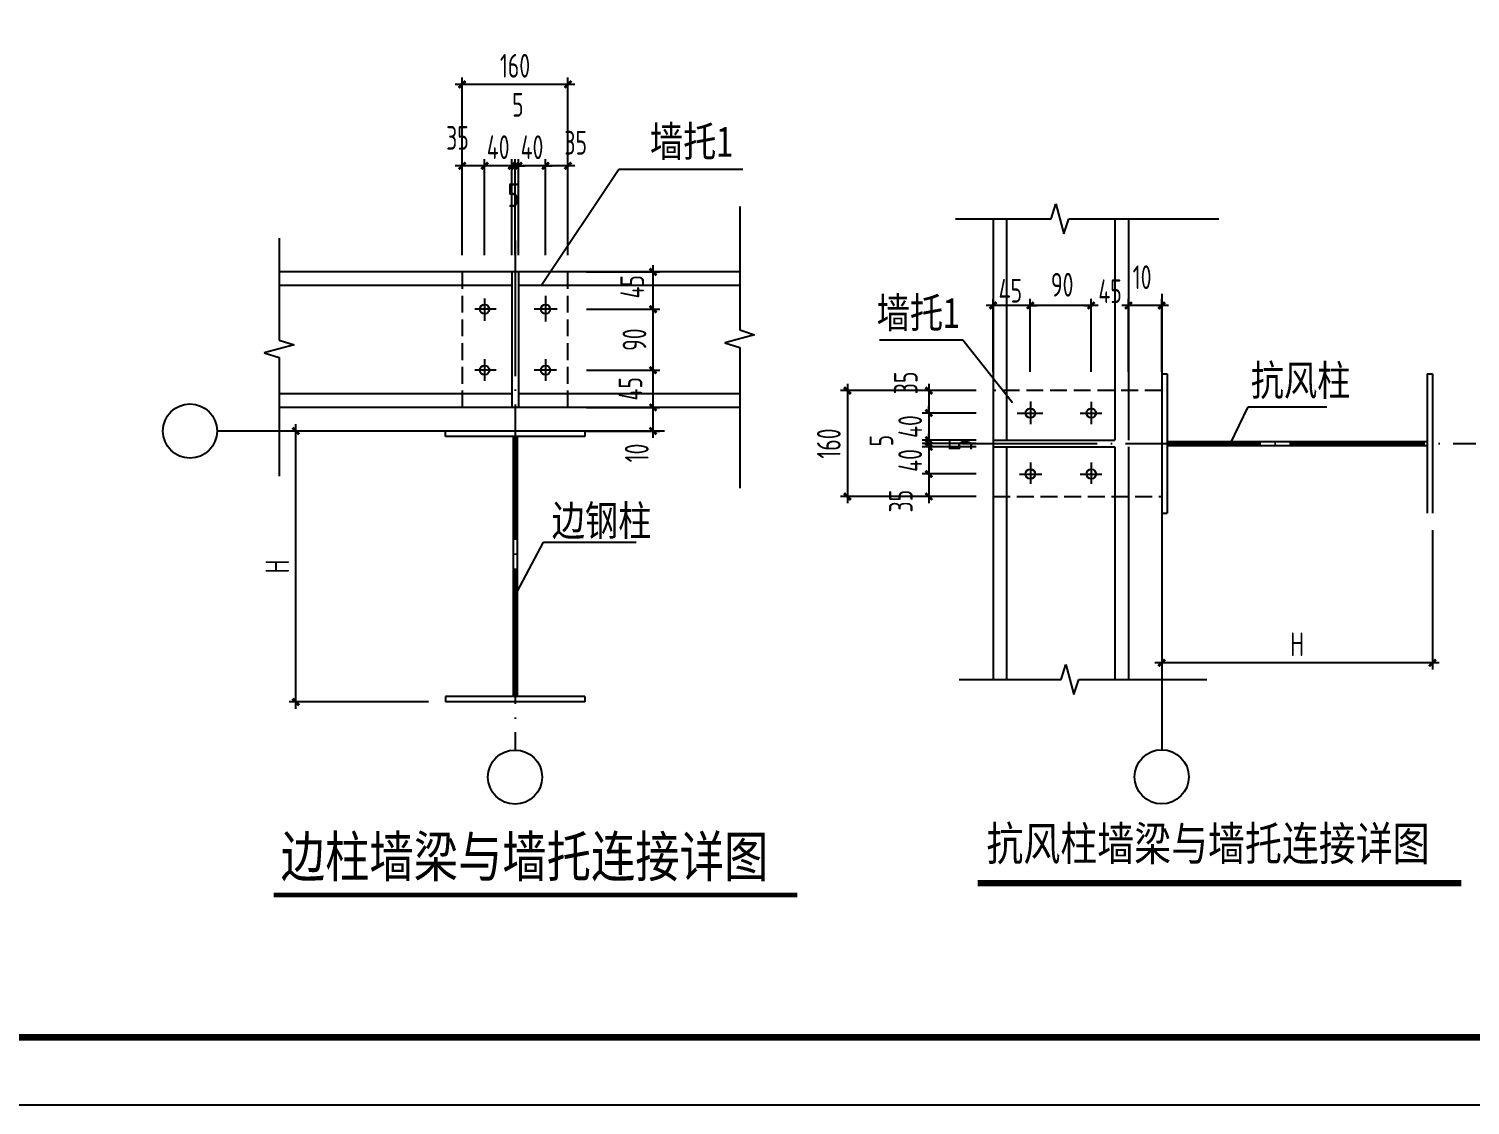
# Model space of a CAD drawing. Extents: x 2303022 to 2899168, y 17226141 to 18257813.
# Drawn here: x 2715305 to 2736597, y 17260315 to 17276208 of the extents above; entities that cross this region are included whole.
import ezdxf

# ---------------------------------------------------------------- set-up
doc = ezdxf.new("R2010")
doc.units = 0
doc.header["$LTSCALE"] = 1000
doc.header["$MEASUREMENT"] = 0
doc.linetypes.add('DASH', pattern=[0.35, 0.25, -0.1])
doc.linetypes.add('DOTE', pattern=[2.42, 2, -0.2, 0.02, -0.2])
doc.layers.get('Defpoints').update_dxf_attribs({"color": 250})
doc.layers.add('10', color=7, linetype='Continuous', lineweight=35)
for name, color, linetype in [('3T_WOOD', 21, 'Continuous'), ('DOTE', 1, 'DOTE'), ('OTHER', 7, 'Continuous'), ('PUB_DIM', 161, 'Continuous'), ('PUB_TEXT', 7, 'Continuous'), ('TK', 4, 'Continuous'), ('图层1', 8, 'Continuous')]:
    doc.layers.add(name, color=color, linetype=linetype)
doc.styles.add('-宋体', font='', dxfattribs={"width": 0.8})
doc.styles.add('TSSD_Dimension', font='Tssdeng.shx', dxfattribs={"width": 0.7, "bigfont": 'hztxt.shx'})
doc.styles.get('-宋体').set_extended_font_data('SimSun')
doc.dimstyles.new('TSSD_20_100', dxfattribs={"dimtxt": 350, "dimasz": 100, "dimexe": 100, "dimexo": 250, "dimgap": 100, "dimtad": 1, "dimdec": 0, "dimlfac": 0.2, "dimzin": 0, "dimdsep": 46, "dimtxsty": 'TSSD_Dimension', "dimblk": 'ARCHTICK', "dimblk1": 'ARCHTICK', "dimblk2": 'ARCHTICK', "dimcen": 0, "dimdle": 100, "dimclrt": 7, "dimadec": 0, "dimazin": 0, "dimtfac": 1, "dimtdec": 0, "dimtix": 1, "dimtmove": 2, "dimatfit": 3, "dimfxl": 0, "dimtolj": 1, "dimtzin": 0, "dimarcsym": 0})

# ---------------------------------------------------------------- blocks, each defined once
blk = doc.blocks.new('_ArchTick')
at = {"color": 0, "linetype": 'ByBlock', "const_width": 0.4}
blk.add_lwpolyline([(-0.5, -0.5), (0.5, 0.5)], dxfattribs=at)
blk = doc.blocks.new('*D882')
at = {"layer": 'Defpoints', "color": 0}
for p in [(2730099, 17272123), (2730099, 17270892), (2730999, 17270892)]:
    blk.add_point(p, dxfattribs=at)
at = {"layer": 'PUB_DIM', "color": 0, "lineweight": -2}
for p, q in [((2730099, 17271142), (2730099, 17272223)), ((2730999, 17271142), (2730999, 17272223)), ((2731099, 17272123), (2729999, 17272123))]:
    blk.add_line(p, q, dxfattribs=at)
at = {"layer": 'PUB_DIM', "color": 0, "lineweight": -2, "xscale": 100, "yscale": 100, "zscale": 100, "rotation": 180}
blk.add_blockref('_ArchTick', (2730099, 17272123), dxfattribs=at)
at = {"layer": 'PUB_DIM', "color": 0, "lineweight": -2, "xscale": 100, "yscale": 100, "zscale": 100}
blk.add_blockref('_ArchTick', (2730999, 17272123), dxfattribs=at)
at = {"layer": 'PUB_DIM', "color": 7, "insert": (2730570, 17272429), "char_height": 350, "attachment_point": 5, "style": 'TSSD_Dimension'}
blk.add_mtext('\\A1;90', dxfattribs=at)
blk = doc.blocks.new('*D883')
at = {"layer": 'Defpoints', "color": 0}
for p in [(2719249, 17270269), (2721458, 17270269), (2721458, 17266269)]:
    blk.add_point(p, dxfattribs=at)
at = {"layer": 'PUB_DIM', "color": 0, "lineweight": -2}
for p, q in [((2719249, 17266169), (2719249, 17270369)), ((2721208, 17270269), (2719149, 17270269)), ((2721208, 17266269), (2719149, 17266269))]:
    blk.add_line(p, q, dxfattribs=at)
at = {"layer": 'PUB_DIM', "color": 0, "lineweight": -2, "xscale": 100, "yscale": 100, "zscale": 100}
for p, rotation in [((2719249, 17270269), 90), ((2719249, 17266269), 270)]:
    blk.add_blockref('_ArchTick', p, dxfattribs=dict(at, rotation=rotation))
at = {"layer": 'PUB_DIM', "color": 7, "insert": (2718974, 17268269), "char_height": 350, "attachment_point": 5, "rotation": 90, "style": 'TSSD_Dimension'}
blk.add_mtext('\\A1;H', dxfattribs=at)
blk = doc.blocks.new('*D884')
at = {"layer": 'Defpoints', "color": 0}
for p in [(2722438, 17274185), (2722438, 17272618), (2722488, 17272618)]:
    blk.add_point(p, dxfattribs=at)
at = {"layer": 'PUB_DIM', "color": 0, "lineweight": -2}
for p, q in [((2722438, 17274185), (2722338, 17274185)), ((2722438, 17272868), (2722438, 17274285)), ((2722488, 17274185), (2722438, 17274185)), ((2722488, 17272868), (2722488, 17274285)), ((2722488, 17274185), (2722588, 17274185))]:
    blk.add_line(p, q, dxfattribs=at)
at = {"layer": 'PUB_DIM', "color": 0, "lineweight": -2, "xscale": 100, "yscale": 100, "zscale": 100}
blk.add_blockref('_ArchTick', (2722438, 17274185), dxfattribs=at)
at = {"layer": 'PUB_DIM', "color": 0, "lineweight": -2, "xscale": 100, "yscale": 100, "zscale": 100, "rotation": 180}
blk.add_blockref('_ArchTick', (2722488, 17274185), dxfattribs=at)
at = {"layer": 'PUB_DIM', "color": 7, "insert": (2722463, 17273753), "char_height": 350, "attachment_point": 5, "style": 'TSSD_Dimension'}
blk.add_mtext('\\A1;5', dxfattribs=at)
blk = doc.blocks.new('*D885')
at = {"layer": 'Defpoints', "color": 0}
for p in [(2723295, 17272618), (2724526, 17272618), (2723295, 17272068)]:
    blk.add_point(p, dxfattribs=at)
at = {"layer": 'PUB_DIM', "color": 0, "lineweight": -2}
for p, q in [((2724526, 17271968), (2724526, 17272718)), ((2723545, 17272618), (2724626, 17272618)), ((2723545, 17272068), (2724626, 17272068))]:
    blk.add_line(p, q, dxfattribs=at)
at = {"layer": 'PUB_DIM', "color": 0, "lineweight": -2, "xscale": 100, "yscale": 100, "zscale": 100}
for p, rotation in [((2724526, 17272618), 90), ((2724526, 17272068), 270)]:
    blk.add_blockref('_ArchTick', p, dxfattribs=dict(at, rotation=rotation))
at = {"layer": 'PUB_DIM', "color": 7, "insert": (2724218, 17272400), "char_height": 350, "attachment_point": 5, "rotation": 90, "style": 'TSSD_Dimension'}
blk.add_mtext('\\A1;45', dxfattribs=at)
blk = doc.blocks.new('*D886')
at = {"layer": 'Defpoints', "color": 0}
for p in [(2722938, 17274185), (2722938, 17272618), (2723269, 17272618)]:
    blk.add_point(p, dxfattribs=at)
at = {"layer": 'PUB_DIM', "color": 0, "lineweight": -2}
for p, q in [((2723369, 17274185), (2722838, 17274185)), ((2722938, 17272868), (2722938, 17274285)), ((2723269, 17272868), (2723269, 17274285))]:
    blk.add_line(p, q, dxfattribs=at)
at = {"layer": 'PUB_DIM', "color": 0, "lineweight": -2, "xscale": 100, "yscale": 100, "zscale": 100, "rotation": 180}
blk.add_blockref('_ArchTick', (2722938, 17274185), dxfattribs=at)
at = {"layer": 'PUB_DIM', "color": 0, "lineweight": -2, "xscale": 100, "yscale": 100, "zscale": 100}
blk.add_blockref('_ArchTick', (2723269, 17274185), dxfattribs=at)
at = {"layer": 'PUB_DIM', "color": 7, "insert": (2723383, 17274526), "char_height": 350, "attachment_point": 5, "style": 'TSSD_Dimension'}
blk.add_mtext('\\A1;35', dxfattribs=at)
blk = doc.blocks.new('*D887')
at = {"layer": 'Defpoints', "color": 0}
for p in [(2722538, 17274185), (2722538, 17272618), (2722938, 17272618)]:
    blk.add_point(p, dxfattribs=at)
at = {"layer": 'PUB_DIM', "color": 0, "lineweight": -2}
for p, q in [((2722538, 17274185), (2722438, 17274185)), ((2722538, 17272868), (2722538, 17274285)), ((2722938, 17274185), (2722538, 17274185)), ((2722938, 17272868), (2722938, 17274285)), ((2722938, 17274185), (2723038, 17274185))]:
    blk.add_line(p, q, dxfattribs=at)
at = {"layer": 'PUB_DIM', "color": 0, "lineweight": -2, "xscale": 100, "yscale": 100, "zscale": 100}
blk.add_blockref('_ArchTick', (2722538, 17274185), dxfattribs=at)
at = {"layer": 'PUB_DIM', "color": 0, "lineweight": -2, "xscale": 100, "yscale": 100, "zscale": 100, "rotation": 180}
blk.add_blockref('_ArchTick', (2722938, 17274185), dxfattribs=at)
at = {"layer": 'PUB_DIM', "color": 7, "insert": (2722738, 17274460), "char_height": 350, "attachment_point": 5, "style": 'TSSD_Dimension'}
blk.add_mtext('\\A1;40', dxfattribs=at)
blk = doc.blocks.new('*D888')
at = {"layer": 'Defpoints', "color": 0}
for p in [(2722038, 17274185), (2722038, 17272618), (2722438, 17272618)]:
    blk.add_point(p, dxfattribs=at)
at = {"layer": 'PUB_DIM', "color": 0, "lineweight": -2}
for p, q in [((2722038, 17274185), (2721938, 17274185)), ((2722038, 17272868), (2722038, 17274285)), ((2722438, 17274185), (2722038, 17274185)), ((2722438, 17272868), (2722438, 17274285)), ((2722438, 17274185), (2722538, 17274185))]:
    blk.add_line(p, q, dxfattribs=at)
at = {"layer": 'PUB_DIM', "color": 0, "lineweight": -2, "xscale": 100, "yscale": 100, "zscale": 100}
blk.add_blockref('_ArchTick', (2722038, 17274185), dxfattribs=at)
at = {"layer": 'PUB_DIM', "color": 0, "lineweight": -2, "xscale": 100, "yscale": 100, "zscale": 100, "rotation": 180}
blk.add_blockref('_ArchTick', (2722438, 17274185), dxfattribs=at)
at = {"layer": 'PUB_DIM', "color": 7, "insert": (2722238, 17274460), "char_height": 350, "attachment_point": 5, "style": 'TSSD_Dimension'}
blk.add_mtext('\\A1;40', dxfattribs=at)
blk = doc.blocks.new('*D889')
at = {"layer": 'Defpoints', "color": 0}
for p in [(2722488, 17274185), (2722488, 17272618), (2722538, 17272618)]:
    blk.add_point(p, dxfattribs=at)
at = {"layer": 'PUB_DIM', "color": 0, "lineweight": -2}
for p, q in [((2722488, 17274185), (2722388, 17274185)), ((2722488, 17272868), (2722488, 17274285)), ((2722538, 17274185), (2722488, 17274185)), ((2722538, 17272868), (2722538, 17274285)), ((2722538, 17274185), (2722638, 17274185))]:
    blk.add_line(p, q, dxfattribs=at)
at = {"layer": 'PUB_DIM', "color": 0, "lineweight": -2, "xscale": 100, "yscale": 100, "zscale": 100}
blk.add_blockref('_ArchTick', (2722488, 17274185), dxfattribs=at)
at = {"layer": 'PUB_DIM', "color": 0, "lineweight": -2, "xscale": 100, "yscale": 100, "zscale": 100, "rotation": 180}
blk.add_blockref('_ArchTick', (2722538, 17274185), dxfattribs=at)
at = {"layer": 'PUB_DIM', "color": 7, "insert": (2722529, 17275086), "char_height": 350, "attachment_point": 5, "style": 'TSSD_Dimension'}
blk.add_mtext('\\A1;5', dxfattribs=at)
blk = doc.blocks.new('*D890')
at = {"layer": 'Defpoints', "color": 0}
for p in [(2721705, 17274185), (2721705, 17272618), (2722038, 17272618)]:
    blk.add_point(p, dxfattribs=at)
at = {"layer": 'PUB_DIM', "color": 0, "lineweight": -2}
for p, q in [((2722138, 17274185), (2721605, 17274185)), ((2721705, 17272868), (2721705, 17274285)), ((2722038, 17272868), (2722038, 17274285))]:
    blk.add_line(p, q, dxfattribs=at)
at = {"layer": 'PUB_DIM', "color": 0, "lineweight": -2, "xscale": 100, "yscale": 100, "zscale": 100, "rotation": 180}
blk.add_blockref('_ArchTick', (2721705, 17274185), dxfattribs=at)
at = {"layer": 'PUB_DIM', "color": 0, "lineweight": -2, "xscale": 100, "yscale": 100, "zscale": 100}
blk.add_blockref('_ArchTick', (2722038, 17274185), dxfattribs=at)
at = {"layer": 'PUB_DIM', "color": 7, "insert": (2721637, 17274598), "char_height": 350, "attachment_point": 5, "style": 'TSSD_Dimension'}
blk.add_mtext('\\A1;35', dxfattribs=at)
blk = doc.blocks.new('*D891')
at = {"layer": 'Defpoints', "color": 0}
for p in [(2729549, 17269635), (2728600, 17269302), (2729549, 17269302)]:
    blk.add_point(p, dxfattribs=at)
at = {"layer": 'PUB_DIM', "color": 0, "lineweight": -2}
for p, q in [((2728600, 17269735), (2728600, 17269202)), ((2729299, 17269635), (2728500, 17269635)), ((2729299, 17269302), (2728500, 17269302))]:
    blk.add_line(p, q, dxfattribs=at)
at = {"layer": 'PUB_DIM', "color": 0, "lineweight": -2, "xscale": 100, "yscale": 100, "zscale": 100}
for p, rotation in [((2728600, 17269635), 90), ((2728600, 17269302), 270)]:
    blk.add_blockref('_ArchTick', p, dxfattribs=dict(at, rotation=rotation))
at = {"layer": 'PUB_DIM', "color": 7, "insert": (2728186, 17269234), "char_height": 350, "attachment_point": 5, "rotation": 90, "style": 'TSSD_Dimension'}
blk.add_mtext('\\A1;35', dxfattribs=at)
blk = doc.blocks.new('*D892')
at = {"layer": 'Defpoints', "color": 0}
for p in [(2728787, 17270866), (2727397, 17269302), (2728787, 17269302)]:
    blk.add_point(p, dxfattribs=at)
at = {"layer": 'PUB_DIM', "color": 0, "lineweight": -2}
for p, q in [((2727397, 17270966), (2727397, 17269202)), ((2728537, 17270866), (2727297, 17270866)), ((2728537, 17269302), (2727297, 17269302))]:
    blk.add_line(p, q, dxfattribs=at)
at = {"layer": 'PUB_DIM', "color": 0, "lineweight": -2, "xscale": 100, "yscale": 100, "zscale": 100}
for p, rotation in [((2727397, 17270866), 90), ((2727397, 17269302), 270)]:
    blk.add_blockref('_ArchTick', p, dxfattribs=dict(at, rotation=rotation))
at = {"layer": 'PUB_DIM', "color": 7, "insert": (2727122, 17270084), "char_height": 350, "attachment_point": 5, "rotation": 90, "style": 'TSSD_Dimension'}
blk.add_mtext('\\A1;160', dxfattribs=at)
blk = doc.blocks.new('*D893')
at = {"layer": 'Defpoints', "color": 0}
for p in [(2729549, 17272123), (2729549, 17270892), (2730099, 17270892)]:
    blk.add_point(p, dxfattribs=at)
at = {"layer": 'PUB_DIM', "color": 0, "lineweight": -2}
for p, q in [((2729549, 17271142), (2729549, 17272223)), ((2730099, 17271142), (2730099, 17272223)), ((2729549, 17272123), (2729449, 17272123)), ((2730099, 17272123), (2729549, 17272123)), ((2730099, 17272123), (2730199, 17272123))]:
    blk.add_line(p, q, dxfattribs=at)
at = {"layer": 'PUB_DIM', "color": 0, "lineweight": -2, "xscale": 100, "yscale": 100, "zscale": 100}
blk.add_blockref('_ArchTick', (2729549, 17272123), dxfattribs=at)
at = {"layer": 'PUB_DIM', "color": 0, "lineweight": -2, "xscale": 100, "yscale": 100, "zscale": 100, "rotation": 180}
blk.add_blockref('_ArchTick', (2730099, 17272123), dxfattribs=at)
at = {"layer": 'PUB_DIM', "color": 7, "insert": (2729804, 17272341), "char_height": 350, "attachment_point": 5, "style": 'TSSD_Dimension'}
blk.add_mtext('\\A1;45', dxfattribs=at)
blk = doc.blocks.new('*D894')
at = {"layer": 'Defpoints', "color": 0}
for p in [(2729549, 17270866), (2728600, 17270535), (2729549, 17270535)]:
    blk.add_point(p, dxfattribs=at)
at = {"layer": 'PUB_DIM', "color": 0, "lineweight": -2}
for p, q in [((2728600, 17270966), (2728600, 17270435)), ((2729299, 17270866), (2728500, 17270866)), ((2729299, 17270535), (2728500, 17270535))]:
    blk.add_line(p, q, dxfattribs=at)
at = {"layer": 'PUB_DIM', "color": 0, "lineweight": -2, "xscale": 100, "yscale": 100, "zscale": 100}
for p, rotation in [((2728600, 17270866), 90), ((2728600, 17270535), 270)]:
    blk.add_blockref('_ArchTick', p, dxfattribs=dict(at, rotation=rotation))
at = {"layer": 'PUB_DIM', "color": 7, "insert": (2728259, 17270980), "char_height": 350, "attachment_point": 5, "rotation": 90, "style": 'TSSD_Dimension'}
blk.add_mtext('\\A1;35', dxfattribs=at)
blk = doc.blocks.new('*D895')
at = {"layer": 'Defpoints', "color": 0}
for p in [(2729549, 17270535), (2728600, 17270135), (2729549, 17270135)]:
    blk.add_point(p, dxfattribs=at)
at = {"layer": 'PUB_DIM', "color": 0, "lineweight": -2}
for p, q in [((2729299, 17270535), (2728500, 17270535)), ((2728600, 17270535), (2728600, 17270635)), ((2728600, 17270535), (2728600, 17270135)), ((2729299, 17270135), (2728500, 17270135)), ((2728600, 17270135), (2728600, 17270035))]:
    blk.add_line(p, q, dxfattribs=at)
at = {"layer": 'PUB_DIM', "color": 0, "lineweight": -2, "xscale": 100, "yscale": 100, "zscale": 100}
for p, rotation in [((2728600, 17270535), 270), ((2728600, 17270135), 90)]:
    blk.add_blockref('_ArchTick', p, dxfattribs=dict(at, rotation=rotation))
at = {"layer": 'PUB_DIM', "color": 7, "insert": (2728325, 17270335), "char_height": 350, "attachment_point": 5, "rotation": 90, "style": 'TSSD_Dimension'}
blk.add_mtext('\\A1;40', dxfattribs=at)
blk = doc.blocks.new('*D896')
at = {"layer": 'Defpoints', "color": 0}
for p in [(2728600, 17270085), (2729549, 17270135), (2729549, 17270085)]:
    blk.add_point(p, dxfattribs=at)
at = {"layer": 'PUB_DIM', "color": 0, "lineweight": -2}
for p, q in [((2729299, 17270135), (2728500, 17270135)), ((2729299, 17270085), (2728500, 17270085)), ((2728600, 17270135), (2728600, 17270235)), ((2728600, 17270135), (2728600, 17270085)), ((2728600, 17270085), (2728600, 17269985))]:
    blk.add_line(p, q, dxfattribs=at)
at = {"layer": 'PUB_DIM', "color": 0, "lineweight": -2, "xscale": 100, "yscale": 100, "zscale": 100}
for p, rotation in [((2728600, 17270135), 270), ((2728600, 17270085), 90)]:
    blk.add_blockref('_ArchTick', p, dxfattribs=dict(at, rotation=rotation))
at = {"layer": 'PUB_DIM', "color": 7, "insert": (2727899, 17270127), "char_height": 350, "attachment_point": 5, "rotation": 90, "style": 'TSSD_Dimension'}
blk.add_mtext('\\A1;5', dxfattribs=at)
blk = doc.blocks.new('*D897')
at = {"layer": 'Defpoints', "color": 0}
for p in [(2729549, 17270085), (2728600, 17270035), (2729549, 17270035)]:
    blk.add_point(p, dxfattribs=at)
at = {"layer": 'PUB_DIM', "color": 0, "lineweight": -2}
for p, q in [((2729299, 17270085), (2728500, 17270085)), ((2728600, 17270085), (2728600, 17270185)), ((2728600, 17270085), (2728600, 17270035)), ((2729299, 17270035), (2728500, 17270035)), ((2728600, 17270035), (2728600, 17269935))]:
    blk.add_line(p, q, dxfattribs=at)
at = {"layer": 'PUB_DIM', "color": 0, "lineweight": -2, "xscale": 100, "yscale": 100, "zscale": 100}
for p, rotation in [((2728600, 17270085), 270), ((2728600, 17270035), 90)]:
    blk.add_blockref('_ArchTick', p, dxfattribs=dict(at, rotation=rotation))
at = {"layer": 'PUB_DIM', "color": 7, "insert": (2729066, 17270060), "char_height": 350, "attachment_point": 5, "rotation": 90, "style": 'TSSD_Dimension'}
blk.add_mtext('\\A1;5', dxfattribs=at)
blk = doc.blocks.new('*D898')
at = {"layer": 'Defpoints', "color": 0}
for p in [(2729549, 17270035), (2728600, 17269635), (2729549, 17269635)]:
    blk.add_point(p, dxfattribs=at)
at = {"layer": 'PUB_DIM', "color": 0, "lineweight": -2}
for p, q in [((2728600, 17270035), (2728600, 17270135)), ((2729299, 17270035), (2728500, 17270035)), ((2728600, 17270035), (2728600, 17269635)), ((2729299, 17269635), (2728500, 17269635)), ((2728600, 17269635), (2728600, 17269535))]:
    blk.add_line(p, q, dxfattribs=at)
at = {"layer": 'PUB_DIM', "color": 0, "lineweight": -2, "xscale": 100, "yscale": 100, "zscale": 100}
for p, rotation in [((2728600, 17270035), 270), ((2728600, 17269635), 90)]:
    blk.add_blockref('_ArchTick', p, dxfattribs=dict(at, rotation=rotation))
at = {"layer": 'PUB_DIM', "color": 7, "insert": (2728325, 17269835), "char_height": 350, "attachment_point": 5, "rotation": 90, "style": 'TSSD_Dimension'}
blk.add_mtext('\\A1;40', dxfattribs=at)
blk = doc.blocks.new('*D899')
at = {"layer": 'Defpoints', "color": 0}
for p in [(2723295, 17272068), (2724526, 17272068), (2723295, 17271168)]:
    blk.add_point(p, dxfattribs=at)
at = {"layer": 'PUB_DIM', "color": 0, "lineweight": -2}
for p, q in [((2723545, 17272068), (2724626, 17272068)), ((2724526, 17271068), (2724526, 17272168)), ((2723545, 17271168), (2724626, 17271168))]:
    blk.add_line(p, q, dxfattribs=at)
at = {"layer": 'PUB_DIM', "color": 0, "lineweight": -2, "xscale": 100, "yscale": 100, "zscale": 100}
for p, rotation in [((2724526, 17272068), 90), ((2724526, 17271168), 270)]:
    blk.add_blockref('_ArchTick', p, dxfattribs=dict(at, rotation=rotation))
at = {"layer": 'PUB_DIM', "color": 7, "insert": (2724251, 17271618), "char_height": 350, "attachment_point": 5, "rotation": 90, "style": 'TSSD_Dimension'}
blk.add_mtext('\\A1;90', dxfattribs=at)
blk = doc.blocks.new('*D900')
at = {"layer": 'Defpoints', "color": 0}
for p in [(2723295, 17271168), (2724526, 17271168), (2723295, 17270618)]:
    blk.add_point(p, dxfattribs=at)
at = {"layer": 'PUB_DIM', "color": 0, "lineweight": -2}
for p, q in [((2723545, 17271168), (2724626, 17271168)), ((2724526, 17270518), (2724526, 17271268)), ((2723545, 17270618), (2724626, 17270618))]:
    blk.add_line(p, q, dxfattribs=at)
at = {"layer": 'PUB_DIM', "color": 0, "lineweight": -2, "xscale": 100, "yscale": 100, "zscale": 100}
for p, rotation in [((2724526, 17271168), 90), ((2724526, 17270618), 270)]:
    blk.add_blockref('_ArchTick', p, dxfattribs=dict(at, rotation=rotation))
at = {"layer": 'PUB_DIM', "color": 7, "insert": (2724192, 17270893), "char_height": 350, "attachment_point": 5, "rotation": 90, "style": 'TSSD_Dimension'}
blk.add_mtext('\\A1;45', dxfattribs=at)
blk = doc.blocks.new('*D901')
at = {"layer": 'Defpoints', "color": 0}
for p in [(2723295, 17270618), (2724526, 17270618), (2723295, 17270269)]:
    blk.add_point(p, dxfattribs=at)
at = {"layer": 'PUB_DIM', "color": 0, "lineweight": -2}
for p, q in [((2724526, 17270169), (2724526, 17270718)), ((2723545, 17270618), (2724626, 17270618)), ((2723545, 17270269), (2724626, 17270269))]:
    blk.add_line(p, q, dxfattribs=at)
at = {"layer": 'PUB_DIM', "color": 0, "lineweight": -2, "xscale": 100, "yscale": 100, "zscale": 100}
for p, rotation in [((2724526, 17270618), 90), ((2724526, 17270269), 270)]:
    blk.add_blockref('_ArchTick', p, dxfattribs=dict(at, rotation=rotation))
at = {"layer": 'PUB_DIM', "color": 7, "insert": (2724286, 17269945), "char_height": 350, "attachment_point": 5, "rotation": 90, "style": 'TSSD_Dimension'}
blk.add_mtext('\\A1;10', dxfattribs=at)
blk = doc.blocks.new('*D902')
at = {"layer": 'Defpoints', "color": 0}
for p in [(2721705, 17275388), (2721705, 17273380), (2723269, 17273380)]:
    blk.add_point(p, dxfattribs=at)
at = {"layer": 'PUB_DIM', "color": 0, "lineweight": -2}
for p, q in [((2721705, 17273630), (2721705, 17275488)), ((2723269, 17273630), (2723269, 17275488)), ((2723369, 17275388), (2721605, 17275388))]:
    blk.add_line(p, q, dxfattribs=at)
at = {"layer": 'PUB_DIM', "color": 0, "lineweight": -2, "xscale": 100, "yscale": 100, "zscale": 100, "rotation": 180}
blk.add_blockref('_ArchTick', (2721705, 17275388), dxfattribs=at)
at = {"layer": 'PUB_DIM', "color": 0, "lineweight": -2, "xscale": 100, "yscale": 100, "zscale": 100}
blk.add_blockref('_ArchTick', (2723269, 17275388), dxfattribs=at)
at = {"layer": 'PUB_DIM', "color": 7, "insert": (2722487, 17275663), "char_height": 350, "attachment_point": 5, "style": 'TSSD_Dimension'}
blk.add_mtext('\\A1;160', dxfattribs=at)
blk = doc.blocks.new('*D903')
at = {"layer": 'Defpoints', "color": 0}
for p in [(2732040, 17269055), (2736040, 17269055), (2732040, 17266846)]:
    blk.add_point(p, dxfattribs=at)
at = {"layer": 'PUB_DIM', "color": 0, "lineweight": -2}
for p, q in [((2732040, 17268805), (2732040, 17266746)), ((2736040, 17268805), (2736040, 17266746)), ((2736140, 17266846), (2731940, 17266846))]:
    blk.add_line(p, q, dxfattribs=at)
at = {"layer": 'PUB_DIM', "color": 0, "lineweight": -2, "xscale": 100, "yscale": 100, "zscale": 100, "rotation": 180}
blk.add_blockref('_ArchTick', (2732040, 17266846), dxfattribs=at)
at = {"layer": 'PUB_DIM', "color": 0, "lineweight": -2, "xscale": 100, "yscale": 100, "zscale": 100}
blk.add_blockref('_ArchTick', (2736040, 17266846), dxfattribs=at)
at = {"layer": 'PUB_DIM', "color": 7, "insert": (2734040, 17267121), "char_height": 350, "attachment_point": 5, "style": 'TSSD_Dimension'}
blk.add_mtext('\\A1;H', dxfattribs=at)
blk = doc.blocks.new('*D904')
at = {"layer": 'Defpoints', "color": 0}
for p in [(2731549, 17272123), (2731549, 17270892), (2732040, 17270892)]:
    blk.add_point(p, dxfattribs=at)
at = {"layer": 'PUB_DIM', "color": 0, "lineweight": -2}
for p, q in [((2731549, 17271142), (2731549, 17272223)), ((2732040, 17271142), (2732040, 17272223)), ((2732140, 17272123), (2731449, 17272123))]:
    blk.add_line(p, q, dxfattribs=at)
at = {"layer": 'PUB_DIM', "color": 0, "lineweight": -2, "xscale": 100, "yscale": 100, "zscale": 100, "rotation": 180}
blk.add_blockref('_ArchTick', (2731549, 17272123), dxfattribs=at)
at = {"layer": 'PUB_DIM', "color": 0, "lineweight": -2, "xscale": 100, "yscale": 100, "zscale": 100}
blk.add_blockref('_ArchTick', (2732040, 17272123), dxfattribs=at)
at = {"layer": 'PUB_DIM', "color": 7, "insert": (2731751, 17272540), "char_height": 350, "attachment_point": 5, "style": 'TSSD_Dimension'}
blk.add_mtext('\\A1;10', dxfattribs=at)
blk = doc.blocks.new('*D905')
at = {"layer": 'Defpoints', "color": 0}
for p in [(2730999, 17272123), (2730999, 17270892), (2731549, 17270892)]:
    blk.add_point(p, dxfattribs=at)
at = {"layer": 'PUB_DIM', "color": 0, "lineweight": -2}
for p, q in [((2730999, 17271142), (2730999, 17272223)), ((2731549, 17271142), (2731549, 17272223)), ((2730899, 17272123), (2731017, 17272123)), ((2731649, 17272123), (2731537, 17272123))]:
    blk.add_line(p, q, dxfattribs=at)
at = {"layer": 'PUB_DIM', "color": 0, "lineweight": -2, "xscale": 100, "yscale": 100, "zscale": 100, "rotation": 180}
blk.add_blockref('_ArchTick', (2730999, 17272123), dxfattribs=at)
at = {"layer": 'PUB_DIM', "color": 0, "lineweight": -2, "xscale": 100, "yscale": 100, "zscale": 100}
blk.add_blockref('_ArchTick', (2731549, 17272123), dxfattribs=at)
at = {"layer": 'PUB_DIM', "color": 7, "insert": (2731277, 17272333), "char_height": 350, "attachment_point": 5, "style": 'TSSD_Dimension'}
blk.add_mtext('\\A1;45', dxfattribs=at)
blk = doc.blocks.new('GeYuanFrame_72621653', base_point=(20.09, 4.53))
at = {"layer": 'TK'}
blk.add_lwpolyline([(20.09, 4.53), (20.09, 598.53), (966.09, 598.53), (966.09, 4.53)], close=True, dxfattribs=at)
at = {"layer": 'TK', "const_width": 1}
blk.add_lwpolyline([(45.09, 588.53), (956.09, 588.53), (956.09, 14.53), (45.09, 14.53)], close=True, dxfattribs=at)

msp = doc.modelspace()

# ---------------------------------------------------------------- linework, layer by layer
at = {"layer": '10', "color": 7}
for points, const_width, elevation in [([(2729319.4, 17263592.4), (2736466.1, 17263592.4)], 90, 1400), ([(2718920.8, 17263417.6), (2726657.1, 17263417.6)], 72, 1120)]:
    msp.add_lwpolyline(points, dxfattribs=dict(at, const_width=const_width, elevation=elevation))
at = {"layer": 'DOTE'}
for p, q in [((2722487.5, 17273080.5), (2722487.5, 17265559.2)), ((2722037.5, 17272227.6), (2722037.5, 17271898.7)), ((2722937.5, 17272263.1), (2722937.5, 17271885.3)), ((2722207.9, 17272067.8), (2721892.5, 17272067.8)), ((2723109.7, 17272067.8), (2722772.1, 17272067.8)), ((2722207.9, 17271167.8), (2721892.5, 17271167.8)), ((2722037.5, 17271329.7), (2722037.5, 17271009.7)), ((2723100.8, 17271167.8), (2722772.1, 17271167.8)), ((2722937.5, 17271329.7), (2722937.5, 17271009.7)), ((2729904.1, 17270534.7), (2730281.9, 17270534.7)), ((2730099.4, 17270706.8), (2730099.4, 17270369.2)), ((2730837.5, 17270534.7), (2731157.6, 17270534.7)), ((2730999.4, 17270698), (2730999.4, 17270369.2)), ((2729086.7, 17270084.7), (2736682.5, 17270084.7)), ((2730099.4, 17269805.1), (2730099.4, 17269489.7)), ((2730999.4, 17269805.1), (2730999.4, 17269489.7)), ((2729939.6, 17269634.7), (2730268.6, 17269634.7)), ((2730837.5, 17269634.7), (2731157.6, 17269634.7))]:
    msp.add_line(p, q, dxfattribs=at)
at = {"layer": 'OTHER'}
for p, q in [((2725806, 17273587.1), (2725806, 17271761.4)), ((2730405.8, 17273403.1), (2730475.8, 17273623.1)), ((2730475.8, 17273623.1), (2730595.8, 17273183.1)), ((2728991.8, 17273403.1), (2730405.8, 17273403.1)), ((2730595.8, 17273183.1), (2730665.8, 17273403.1)), ((2730665.8, 17273403.1), (2732882.4, 17273403.1)), ((2719002.5, 17273117), (2719002.5, 17271613.3)), ((2719002.5, 17271613.3), (2719222.5, 17271543.3)), ((2726026, 17271691.4), (2725586, 17271571.4)), ((2725586, 17271571.4), (2725806, 17271501.4)), ((2725806, 17271761.4), (2726026, 17271691.4)), ((2719222.5, 17271543.3), (2718782.5, 17271423.3)), ((2718782.5, 17271423.3), (2719002.5, 17271353.3)), ((2725806, 17271501.4), (2725806, 17269426.7)), ((2719002.5, 17271353.3), (2719002.5, 17269600.7)), ((2730553.9, 17266599.7), (2730623.9, 17266819.7)), ((2730623.9, 17266819.7), (2730743.9, 17266379.7)), ((2729050.2, 17266599.7), (2730553.9, 17266599.7)), ((2730743.9, 17266379.7), (2730813.9, 17266599.7)), ((2730813.9, 17266599.7), (2732708.4, 17266599.7))]:
    msp.add_line(p, q, dxfattribs=at)
at = {"layer": 'PUB_DIM'}
for p, q in [((2732040.3, 17272294.9), (2732040.3, 17265563)), ((2724697.1, 17270268.8), (2718084.8, 17270268.8)), ((2724697.1, 17270268.8), (2718084.8, 17270268.8)), ((2721457.5, 17270188.8), (2721457.5, 17270268.8))]:
    msp.add_line(p, q, dxfattribs=at)
at = {"layer": '图层1'}
for p, q in [((2722884.5, 17272432.5), (2724022.2, 17274137.9)), ((2724022.2, 17274137.9), (2725850.5, 17274137.9)), ((2729549.4, 17273403.1), (2729549.4, 17270134.7)), ((2729749.4, 17273403.1), (2729749.4, 17270134.7)), ((2731349.4, 17273403.1), (2731349.4, 17270134.7)), ((2731549.4, 17273403.1), (2731549.4, 17270134.7)), ((2722437.5, 17272617.8), (2719002.5, 17272617.8)), ((2722437.5, 17272617.8), (2722437.5, 17270617.8)), ((2725806, 17272617.8), (2722537.5, 17272617.8)), ((2722537.5, 17272617.8), (2722537.5, 17270617.8)), ((2722437.5, 17272417.8), (2719002.5, 17272417.8)), ((2725806, 17272417.8), (2722537.5, 17272417.8)), ((2729103.3, 17271612.4), (2727870.3, 17271612.4)), ((2729837.3, 17270685.3), (2729103.3, 17271612.4)), ((2732040.3, 17271114.7), (2732040.3, 17269054.7)), ((2732040.3, 17271114.7), (2732120.3, 17271114.7)), ((2732120.3, 17271114.7), (2732120.3, 17269054.7)), ((2735960.3, 17271114.7), (2735960.3, 17269054.7)), ((2735960.3, 17271114.7), (2736040.3, 17271114.7)), ((2736040.3, 17271114.7), (2736040.3, 17269054.7)), ((2722437.5, 17270817.8), (2719002.5, 17270817.8)), ((2725806, 17270817.8), (2722537.5, 17270817.8)), ((2732040.3, 17270865.8), (2732040.3, 17269302.4)), ((2725806, 17270617.8), (2719002.5, 17270617.8)), ((2733052.1, 17270074), (2733317.2, 17270624.2)), ((2733317.2, 17270624.2), (2734479.4, 17270624.2)), ((2723517.5, 17270268.8), (2721457.5, 17270268.8)), ((2723517.5, 17270188.8), (2721457.5, 17270188.8)), ((2723268.6, 17270268.8), (2721705.2, 17270268.8)), ((2722457.5, 17270188.8), (2722457.5, 17266348.8)), ((2722517.5, 17270188.8), (2722517.5, 17266348.8)), ((2723517.5, 17270268.8), (2723517.5, 17270188.8)), ((2729549.4, 17270134.7), (2731349.4, 17270134.7)), ((2732120.3, 17270114.7), (2735960.3, 17270114.7)), ((2729549.4, 17270034.7), (2731349.4, 17270034.7)), ((2729549.4, 17270034.7), (2729549.4, 17266599.7)), ((2729749.4, 17270034.7), (2729749.4, 17266599.7)), ((2731349.4, 17270034.7), (2731349.4, 17266599.7)), ((2731549.4, 17270034.7), (2731549.4, 17266599.7)), ((2732120.3, 17270054.7), (2735960.3, 17270054.7)), ((2732040.3, 17269054.7), (2732120.3, 17269054.7)), ((2722518.9, 17267893.5), (2722907.1, 17268628.6)), ((2722907.1, 17268628.6), (2724276.1, 17268628.6)), ((2723517.5, 17266348.8), (2721457.5, 17266348.8)), ((2721457.5, 17266348.8), (2721457.5, 17266268.8)), ((2723517.5, 17266268.8), (2721457.5, 17266268.8)), ((2723517.5, 17266348.8), (2723517.5, 17266268.8))]:
    msp.add_line(p, q, dxfattribs=at)
at = {"layer": '图层1', "linetype": 'DASH'}
for p, q in [((2723268.6, 17272617.8), (2721705.2, 17272617.8)), ((2721705.2, 17272617.8), (2721705.2, 17270617.8)), ((2723268.6, 17270617.8), (2723268.6, 17272617.8)), ((2732040.3, 17270865.8), (2729549.4, 17270865.8)), ((2729549.4, 17270865.8), (2729549.4, 17269302.4)), ((2729549.4, 17269302.4), (2732040.3, 17269302.4))]:
    msp.add_line(p, q, dxfattribs=at)
at = {"layer": '图层1'}
for centre, radius in [((2722037.5, 17272067.8), 70), ((2722937.5, 17272067.8), 70), ((2722037.5, 17271167.8), 70), ((2722937.5, 17271167.8), 70), ((2717684.8, 17270268.8), 400), ((2730099.4, 17270534.7), 70), ((2730999.4, 17270534.7), 70), ((2730099.4, 17269634.7), 70), ((2730999.4, 17269634.7), 70), ((2722487.5, 17265159.2), 400), ((2732040.3, 17265163), 400)]:
    msp.add_circle(centre, radius, dxfattribs=at)

# ---------------------------------------------------------------- block references
at = {"layer": '3T_WOOD', "color": 6, "xscale": 100, "yscale": 100, "zscale": 100}
msp.add_blockref('GeYuanFrame_72621653', (2704377, 17260314.9), dxfattribs=at)

# ---------------------------------------------------------------- texts
at = {"layer": 'PUB_TEXT', "style": '-宋体', "width": 0.8}
for s, height, p in [('墙托1', 450, (2724479.5, 17274319.9)), ('墙托1', 450, (2727829.3, 17271791.1)), ('抗风柱', 450, (2733355.1, 17270793)), ('边钢柱', 450, (2723029.3, 17268721.1)), ('边柱墙梁与墙托连接详图', 600, (2719025.9, 17263685.8)), ('抗风柱墙梁与墙托连接详图', 500, (2729450.8, 17263927.7))]:
    msp.add_text(s, height=height, dxfattribs=at).set_placement(p)

# ---------------------------------------------------------------- dimensions: what is measured, and where the dimension line sits
at = {"layer": 'PUB_DIM'}
for p1, p2, distance, text, picture, middle in [((2723268.6, 17273380.2), (2721705.2, 17273380.2), -2007.5, '160', '*D902', (2722486.9, 17275662.7)), ((2722437.5, 17272617.8), (2722037.5, 17272617.8), -1566.8, '40', '*D888', (2722237.5, 17274459.6)), ((2722937.5, 17272617.8), (2722537.5, 17272617.8), -1566.8, '40', '*D887', (2722737.5, 17274459.6)), ((2723294.7, 17271167.8), (2723294.7, 17272067.8), -1231, '90', '*D899', (2724250.8, 17271617.8)), ((2728787, 17270865.8), (2728787, 17269302.4), -1389.9, '160', '*D892', (2727122.1, 17270084.1)), ((2729549.4, 17270534.7), (2729549.4, 17270134.7), -949.3, '40', '*D895', (2728325.1, 17270334.7)), ((2721457.5, 17266268.8), (2721457.5, 17270268.8), 2208.2, 'H', '*D883', (2718974.3, 17268268.8)), ((2729549.4, 17270034.7), (2729549.4, 17269634.7), -949.3, '40', '*D898', (2728325.1, 17269834.7)), ((2736040.3, 17269054.7), (2732040.3, 17269054.7), 2208.2, 'H', '*D903', (2734040.3, 17267121.5))]:
    dim = msp.add_aligned_dim(p1=p1, p2=p2, distance=distance, text=text, dimstyle='TSSD_20_100', dxfattribs=at)
    dim.commit()
    dim.dimension.update_dxf_attribs({"geometry": picture, "text_midpoint": middle})
for base, p1, p2, angle, text, picture, middle in [((2722487.5, 17274184.6), (2722537.5, 17272617.8), (2722487.5, 17272617.8), 180, '5', '*D889', (2722529.4, 17275086.5)), ((2721705.2, 17274184.6), (2722037.5, 17272617.8), (2721705.2, 17272617.8), 180, '35', '*D890', (2721636.7, 17274598.4)), ((2722937.5, 17274184.6), (2723268.6, 17272617.8), (2722937.5, 17272617.8), 180, '35', '*D886', (2723382.9, 17274525.7)), ((2722437.5, 17274184.6), (2722487.5, 17272617.8), (2722437.5, 17272617.8), 180, '5', '*D884', (2722462.5, 17273752.6)), ((2724525.8, 17272617.8), (2723294.7, 17272067.8), (2723294.7, 17272617.8), 90, '45', '*D885', (2724217.8, 17272400.2)), ((2730099.4, 17272122.9), (2730999.4, 17270891.9), (2730099.4, 17270891.9), 180, '90', '*D882', (2730569.8, 17272428.9)), ((2731549.4, 17272122.9), (2732040.3, 17270891.9), (2731549.4, 17270891.9), 180, '10', '*D904', (2731751.1, 17272540)), ((2729549.4, 17272122.9), (2730099.4, 17270891.9), (2729549.4, 17270891.9), 180, '45', '*D893', (2729803.9, 17272340.5)), ((2730999.4, 17272122.9), (2731549.4, 17270891.9), (2730999.4, 17270891.9), 180, '45', '*D905', (2731276.9, 17272333.2)), ((2724525.8, 17271167.8), (2723294.7, 17270617.8), (2723294.7, 17271167.8), 90, '45', '*D900', (2724192.5, 17270892.8)), ((2728600.1, 17270534.7), (2729549.4, 17270865.8), (2729549.4, 17270534.7), 270, '35', '*D894', (2728259.1, 17270980)), ((2724525.8, 17270617.8), (2723294.7, 17270268.8), (2723294.7, 17270617.8), 90, '10', '*D901', (2724286, 17269944.6)), ((2728600.1, 17270084.7), (2729549.4, 17270134.7), (2729549.4, 17270084.7), 270, '5', '*D896', (2727898.6, 17270126.5)), ((2728600.1, 17270034.7), (2729549.4, 17270084.7), (2729549.4, 17270034.7), 270, '5', '*D897', (2729066.3, 17270059.7)), ((2728600.1, 17269302.4), (2729549.4, 17269634.7), (2729549.4, 17269302.4), 270, '35', '*D891', (2728186.4, 17269233.8))]:
    dim = msp.add_linear_dim(base=base, p1=p1, p2=p2, angle=angle, text=text, dimstyle='TSSD_20_100', dxfattribs=at)
    dim.commit()
    dim.dimension.update_dxf_attribs({"geometry": picture, "text_midpoint": middle, "dimtype": 129})

doc.saveas('drawing.dxf')
